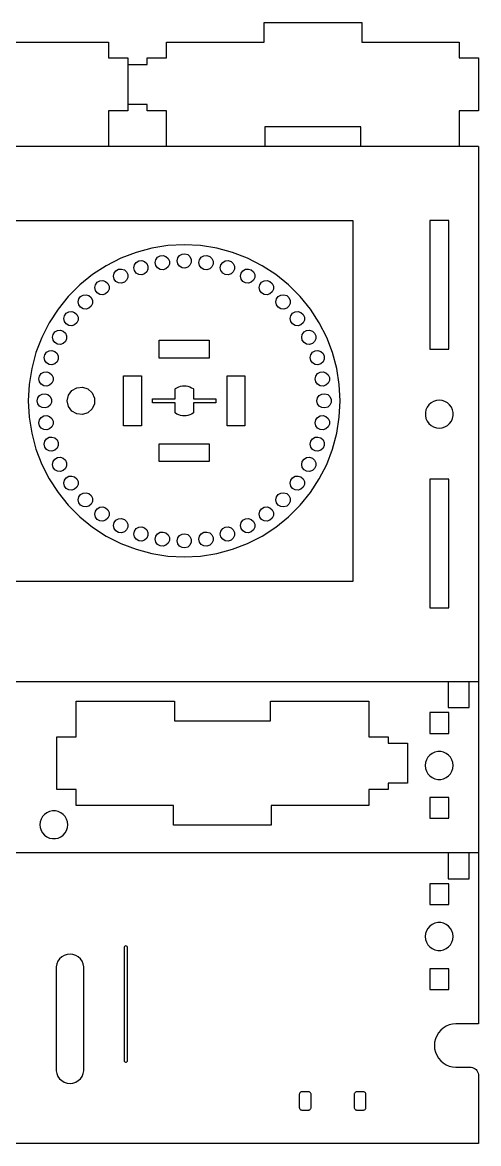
# Model space of a CAD drawing. Header units: millimetres. Extents: x 2644 to 3005, y 284 to 641.
# Drawn here: x 2751.2 to 2821.8, y 467.2 to 640.5 of the extents above; entities that cross this region are included whole.
import ezdxf

# ---------------------------------------------------------------- set-up
doc = ezdxf.new("R2010")
doc.units = ezdxf.units.MM
doc.layers.add('图层 01', color=18, linetype='Continuous', true_color=0x000000)

msp = doc.modelspace()

# ---------------------------------------------------------------- linework, layer by layer
at = {"layer": '图层 01', "color": 5, "true_color": 0x0000ff}
for p, q in [((2788.58, 637.48), (2788.58, 640.53)), ((2788.58, 640.53), (2803.69, 640.53)), ((2803.69, 640.53), (2803.69, 637.48)), ((2749.41, 637.48), (2764.5, 637.48)), ((2764.5, 637.48), (2764.5, 635.03)), ((2773.5, 635.03), (2773.5, 637.48)), ((2773.5, 637.48), (2788.58, 637.48)), ((2803.69, 637.48), (2818.78, 637.48)), ((2818.78, 637.48), (2818.78, 635.03)), ((2764.5, 635.03), (2767.5, 635.03)), ((2767.5, 635.03), (2767.5, 626.85)), ((2770.5, 634.03), (2770.5, 635.03)), ((2770.5, 635.03), (2773.5, 635.03)), ((2818.78, 635.03), (2821.78, 635.03)), ((2821.78, 635.03), (2821.78, 626.85)), ((2767.5, 634.03), (2770.5, 634.03)), ((2770.5, 627.85), (2767.5, 627.85)), ((2770.5, 626.85), (2770.5, 627.85)), ((2767.5, 626.85), (2764.5, 626.85)), ((2764.5, 626.85), (2764.5, 621.35)), ((2773.5, 626.85), (2770.5, 626.85)), ((2773.5, 621.35), (2773.5, 626.85)), ((2821.78, 626.85), (2818.78, 626.85)), ((2818.78, 626.85), (2818.78, 621.35)), ((2803.56, 624.4), (2788.71, 624.4)), ((2788.71, 624.4), (2788.71, 621.35)), ((2803.56, 621.35), (2803.56, 624.4)), ((2821.78, 621.35), (2664.94, 621.35)), ((2821.78, 621.35), (2821.78, 538.57)), ((2802.35, 609.87), (2700.33, 609.87)), ((2802.35, 554.15), (2802.35, 609.87)), ((2817.15, 609.92), (2814.23, 609.92)), ((2814.23, 609.92), (2814.23, 590)), ((2817.15, 590), (2817.15, 609.92)), ((2771.2, 605.62), (2768.76, 604.96)), ((2773.7, 606.01), (2771.2, 605.62)), ((2776.22, 606.15), (2773.7, 606.01)), ((2778.74, 606.01), (2776.22, 606.15)), ((2781.24, 605.62), (2778.74, 606.01)), ((2783.68, 604.96), (2781.24, 605.62)), ((2766.4, 604.06), (2764.15, 602.91)), ((2768.76, 604.96), (2766.4, 604.06)), ((2768.52, 603.05), (2768.79, 603.42)), ((2768.79, 603.42), (2769.19, 603.65)), ((2769.19, 603.65), (2769.65, 603.7)), ((2769.65, 603.7), (2770.08, 603.56)), ((2770.08, 603.56), (2770.43, 603.25)), ((2771.72, 603.39), (2771.82, 603.84)), ((2771.82, 602.94), (2771.72, 603.39)), ((2771.82, 603.84), (2772.09, 604.21)), ((2772.09, 604.21), (2772.49, 604.44)), ((2772.49, 604.44), (2772.95, 604.49)), ((2772.95, 604.49), (2773.39, 604.35)), ((2773.39, 604.35), (2773.73, 604.04)), ((2773.73, 604.04), (2773.92, 603.62)), ((2773.92, 603.62), (2773.92, 603.16)), ((2775.11, 603.66), (2775.21, 604.11)), ((2775.21, 603.2), (2775.11, 603.66)), ((2775.21, 604.11), (2775.48, 604.48)), ((2775.48, 604.48), (2775.88, 604.71)), ((2775.88, 604.71), (2776.33, 604.76)), ((2776.33, 604.76), (2776.77, 604.62)), ((2776.77, 604.62), (2777.11, 604.31)), ((2777.11, 604.31), (2777.3, 603.89)), ((2777.3, 603.43), (2777.11, 603)), ((2777.3, 603.89), (2777.3, 603.43)), ((2778.5, 603.39), (2778.59, 603.84)), ((2778.59, 602.94), (2778.5, 603.39)), ((2778.59, 603.84), (2778.86, 604.21)), ((2778.86, 604.21), (2779.26, 604.44)), ((2779.26, 604.44), (2779.72, 604.49)), ((2779.72, 604.49), (2780.16, 604.35)), ((2780.16, 604.35), (2780.5, 604.04)), ((2780.5, 604.04), (2780.69, 603.62)), ((2780.69, 603.62), (2780.69, 603.16)), ((2781.89, 603.05), (2782.17, 603.42)), ((2782.17, 603.42), (2782.56, 603.65)), ((2782.56, 603.65), (2783.02, 603.7)), ((2783.02, 603.7), (2783.46, 603.56)), ((2783.46, 603.56), (2783.8, 603.25)), ((2786.03, 604.06), (2783.68, 604.96)), ((2788.29, 602.91), (2786.03, 604.06)), ((2764.15, 602.91), (2762.03, 601.54)), ((2765.28, 601.3), (2765.38, 601.75)), ((2765.38, 601.75), (2765.65, 602.12)), ((2765.65, 602.12), (2766.05, 602.35)), ((2766.05, 602.35), (2766.51, 602.4)), ((2766.51, 602.4), (2766.95, 602.26)), ((2766.95, 602.26), (2767.29, 601.95)), ((2767.29, 601.95), (2767.48, 601.53)), ((2768.42, 602.6), (2768.52, 603.05)), ((2768.52, 602.15), (2768.42, 602.6)), ((2768.79, 601.77), (2768.52, 602.15)), ((2769.19, 601.54), (2768.79, 601.77)), ((2770.08, 601.64), (2769.65, 601.49)), ((2770.43, 601.94), (2770.08, 601.64)), ((2770.43, 603.25), (2770.61, 602.83)), ((2770.61, 602.37), (2770.43, 601.94)), ((2770.61, 602.83), (2770.61, 602.37)), ((2772.09, 602.57), (2771.82, 602.94)), ((2772.49, 602.34), (2772.09, 602.57)), ((2772.95, 602.29), (2772.49, 602.34)), ((2773.39, 602.43), (2772.95, 602.29)), ((2773.73, 602.74), (2773.39, 602.43)), ((2773.92, 603.16), (2773.73, 602.74)), ((2775.48, 602.83), (2775.21, 603.2)), ((2775.88, 602.6), (2775.48, 602.83)), ((2776.33, 602.55), (2775.88, 602.6)), ((2776.77, 602.7), (2776.33, 602.55)), ((2777.11, 603), (2776.77, 602.7)), ((2778.86, 602.57), (2778.59, 602.94)), ((2779.26, 602.34), (2778.86, 602.57)), ((2779.72, 602.29), (2779.26, 602.34)), ((2780.16, 602.43), (2779.72, 602.29)), ((2780.5, 602.74), (2780.16, 602.43)), ((2780.69, 603.16), (2780.5, 602.74)), ((2781.8, 602.6), (2781.89, 603.05)), ((2781.89, 602.15), (2781.8, 602.6)), ((2782.17, 601.77), (2781.89, 602.15)), ((2782.56, 601.54), (2782.17, 601.77)), ((2783.46, 601.64), (2783.02, 601.49)), ((2783.8, 601.94), (2783.46, 601.64)), ((2783.8, 603.25), (2783.99, 602.83)), ((2783.99, 602.37), (2783.8, 601.94)), ((2783.99, 602.83), (2783.99, 602.37)), ((2784.94, 601.3), (2785.03, 601.75)), ((2785.03, 601.75), (2785.3, 602.12)), ((2785.3, 602.12), (2785.7, 602.35)), ((2785.7, 602.35), (2786.16, 602.4)), ((2786.16, 602.4), (2786.6, 602.26)), ((2786.6, 602.26), (2786.94, 601.95)), ((2786.94, 601.95), (2787.13, 601.53)), ((2790.4, 601.54), (2788.29, 602.91)), ((2760.07, 599.95), (2758.28, 598.16)), ((2762.03, 601.54), (2760.07, 599.95)), ((2762.39, 599.52), (2762.48, 599.97)), ((2762.48, 599.97), (2762.75, 600.35)), ((2762.75, 600.35), (2763.15, 600.58)), ((2763.15, 600.58), (2763.61, 600.62)), ((2763.61, 600.62), (2764.05, 600.48)), ((2764.05, 600.48), (2764.39, 600.17)), ((2764.39, 600.17), (2764.58, 599.75)), ((2765.38, 600.85), (2765.28, 601.3)), ((2765.65, 600.47), (2765.38, 600.85)), ((2766.05, 600.24), (2765.65, 600.47)), ((2766.51, 600.19), (2766.05, 600.24)), ((2766.95, 600.34), (2766.51, 600.19)), ((2767.29, 600.65), (2766.95, 600.34)), ((2767.48, 601.07), (2767.29, 600.65)), ((2767.48, 601.53), (2767.48, 601.07)), ((2769.65, 601.49), (2769.19, 601.54)), ((2783.02, 601.49), (2782.56, 601.54)), ((2785.03, 600.85), (2784.94, 601.3)), ((2785.3, 600.47), (2785.03, 600.85)), ((2785.7, 600.24), (2785.3, 600.47)), ((2786.16, 600.19), (2785.7, 600.24)), ((2786.6, 600.34), (2786.16, 600.19)), ((2786.94, 600.65), (2786.6, 600.34)), ((2787.13, 601.07), (2786.94, 600.65)), ((2787.13, 601.53), (2787.13, 601.07)), ((2787.83, 599.52), (2787.93, 599.97)), ((2787.93, 599.97), (2788.2, 600.35)), ((2788.2, 600.35), (2788.6, 600.58)), ((2788.6, 600.58), (2789.06, 600.62)), ((2789.06, 600.62), (2789.49, 600.48)), ((2789.49, 600.48), (2789.84, 600.17)), ((2789.84, 600.17), (2790.02, 599.75)), ((2792.37, 599.95), (2790.4, 601.54)), ((2794.15, 598.16), (2792.37, 599.95)), ((2758.28, 598.16), (2756.69, 596.2)), ((2759.9, 597.77), (2760.17, 598.14)), ((2760.17, 598.14), (2760.57, 598.37)), ((2760.57, 598.37), (2761.03, 598.42)), ((2761.03, 598.42), (2761.47, 598.28)), ((2761.47, 598.28), (2761.81, 597.97)), ((2762.48, 599.07), (2762.39, 599.52)), ((2762.75, 598.7), (2762.48, 599.07)), ((2763.15, 598.47), (2762.75, 598.7)), ((2763.61, 598.42), (2763.15, 598.47)), ((2764.05, 598.56), (2763.61, 598.42)), ((2764.39, 598.87), (2764.05, 598.56)), ((2764.58, 599.29), (2764.39, 598.87)), ((2764.58, 599.75), (2764.58, 599.29)), ((2787.93, 599.07), (2787.83, 599.52)), ((2788.2, 598.7), (2787.93, 599.07)), ((2788.6, 598.47), (2788.2, 598.7)), ((2789.06, 598.42), (2788.6, 598.47)), ((2789.49, 598.56), (2789.06, 598.42)), ((2789.84, 598.87), (2789.49, 598.56)), ((2790.02, 599.29), (2789.84, 598.87)), ((2790.02, 599.75), (2790.02, 599.29)), ((2790.51, 597.77), (2790.78, 598.14)), ((2790.78, 598.14), (2791.18, 598.37)), ((2791.18, 598.37), (2791.64, 598.42)), ((2791.64, 598.42), (2792.08, 598.28)), ((2792.08, 598.28), (2792.42, 597.97)), ((2795.74, 596.2), (2794.15, 598.16)), ((2759.8, 597.32), (2759.9, 597.77)), ((2759.9, 596.87), (2759.8, 597.32)), ((2760.17, 596.49), (2759.9, 596.87)), ((2760.57, 596.26), (2760.17, 596.49)), ((2761.81, 596.66), (2761.47, 596.36)), ((2761.81, 597.97), (2762, 597.55)), ((2762, 597.09), (2761.81, 596.66)), ((2762, 597.55), (2762, 597.09)), ((2790.42, 597.32), (2790.51, 597.77)), ((2790.51, 596.87), (2790.42, 597.32)), ((2790.78, 596.49), (2790.51, 596.87)), ((2791.18, 596.26), (2790.78, 596.49)), ((2792.42, 596.66), (2792.08, 596.36)), ((2792.42, 597.97), (2792.61, 597.55)), ((2792.61, 597.09), (2792.42, 596.66)), ((2792.61, 597.55), (2792.61, 597.09)), ((2756.69, 596.2), (2755.32, 594.08)), ((2757.6, 594.73), (2757.69, 595.18)), ((2757.69, 594.28), (2757.6, 594.73)), ((2757.69, 595.18), (2757.97, 595.56)), ((2757.97, 595.56), (2758.36, 595.79)), ((2758.36, 595.79), (2758.82, 595.84)), ((2758.82, 595.84), (2759.26, 595.69)), ((2759.26, 595.69), (2759.6, 595.38)), ((2759.6, 595.38), (2759.79, 594.96)), ((2759.79, 594.96), (2759.79, 594.5)), ((2761.03, 596.21), (2760.57, 596.26)), ((2761.47, 596.36), (2761.03, 596.21)), ((2791.64, 596.21), (2791.18, 596.26)), ((2792.08, 596.36), (2791.64, 596.21)), ((2792.62, 594.73), (2792.72, 595.18)), ((2792.72, 594.28), (2792.62, 594.73)), ((2792.72, 595.18), (2792.99, 595.56)), ((2792.99, 595.56), (2793.39, 595.79)), ((2793.39, 595.79), (2793.85, 595.84)), ((2793.85, 595.84), (2794.28, 595.69)), ((2794.28, 595.69), (2794.63, 595.38)), ((2794.63, 595.38), (2794.81, 594.96)), ((2794.81, 594.96), (2794.81, 594.5)), ((2797.12, 594.08), (2795.74, 596.2)), ((2755.32, 594.08), (2754.17, 591.83)), ((2756.59, 592.89), (2757.05, 592.94)), ((2757.05, 592.94), (2757.49, 592.8)), ((2757.97, 593.91), (2757.69, 594.28)), ((2758.36, 593.68), (2757.97, 593.91)), ((2758.82, 593.63), (2758.36, 593.68)), ((2759.26, 593.77), (2758.82, 593.63)), ((2759.6, 594.08), (2759.26, 593.77)), ((2759.79, 594.5), (2759.6, 594.08)), ((2792.99, 593.91), (2792.72, 594.28)), ((2793.39, 593.68), (2792.99, 593.91)), ((2793.85, 593.63), (2793.39, 593.68)), ((2794.28, 593.77), (2793.85, 593.63)), ((2794.63, 594.08), (2794.28, 593.77)), ((2794.81, 594.5), (2794.63, 594.08)), ((2795.16, 592.89), (2795.62, 592.94)), ((2795.62, 592.94), (2796.06, 592.8)), ((2798.27, 591.83), (2797.12, 594.08)), ((2754.17, 591.83), (2753.26, 589.47)), ((2755.82, 591.84), (2755.92, 592.29)), ((2755.92, 591.39), (2755.82, 591.84)), ((2755.92, 592.29), (2756.19, 592.66)), ((2756.19, 591.01), (2755.92, 591.39)), ((2756.19, 592.66), (2756.59, 592.89)), ((2757.49, 592.8), (2757.83, 592.49)), ((2757.83, 592.49), (2758.02, 592.07)), ((2758.02, 591.61), (2757.83, 591.19)), ((2758.02, 592.07), (2758.02, 591.61)), ((2772.34, 588.63), (2772.34, 591.39)), ((2772.34, 591.39), (2780.1, 591.39)), ((2780.1, 591.39), (2780.1, 588.63)), ((2794.4, 591.84), (2794.49, 592.29)), ((2794.49, 591.39), (2794.4, 591.84)), ((2794.49, 592.29), (2794.76, 592.66)), ((2794.76, 591.01), (2794.49, 591.39)), ((2794.76, 592.66), (2795.16, 592.89)), ((2796.06, 592.8), (2796.4, 592.49)), ((2796.4, 592.49), (2796.59, 592.07)), ((2796.59, 591.61), (2796.4, 591.19)), ((2796.59, 592.07), (2796.59, 591.61)), ((2799.17, 589.47), (2798.27, 591.83)), ((2753.26, 589.47), (2752.61, 587.03)), ((2754.62, 589.15), (2754.89, 589.52)), ((2754.89, 589.52), (2755.29, 589.75)), ((2755.29, 589.75), (2755.75, 589.8)), ((2755.75, 589.8), (2756.19, 589.66)), ((2756.59, 590.78), (2756.19, 591.01)), ((2756.19, 589.66), (2756.53, 589.35)), ((2757.05, 590.74), (2756.59, 590.78)), ((2757.49, 590.88), (2757.05, 590.74)), ((2757.83, 591.19), (2757.49, 590.88)), ((2795.16, 590.78), (2794.76, 591.01)), ((2795.62, 590.74), (2795.16, 590.78)), ((2796.06, 590.88), (2795.62, 590.74)), ((2795.79, 589.15), (2796.06, 589.52)), ((2796.4, 591.19), (2796.06, 590.88)), ((2796.06, 589.52), (2796.46, 589.75)), ((2796.46, 589.75), (2796.92, 589.8)), ((2796.92, 589.8), (2797.36, 589.66)), ((2797.36, 589.66), (2797.7, 589.35)), ((2799.83, 587.03), (2799.17, 589.47)), ((2814.23, 590), (2817.15, 590)), ((2754.52, 588.7), (2754.62, 589.15)), ((2754.62, 588.25), (2754.52, 588.7)), ((2754.89, 587.88), (2754.62, 588.25)), ((2755.29, 587.65), (2754.89, 587.88)), ((2756.19, 587.74), (2755.75, 587.6)), ((2756.53, 588.05), (2756.19, 587.74)), ((2756.53, 589.35), (2756.72, 588.93)), ((2756.72, 588.47), (2756.53, 588.05)), ((2756.72, 588.93), (2756.72, 588.47)), ((2780.1, 588.63), (2772.34, 588.63)), ((2795.7, 588.7), (2795.79, 589.15)), ((2795.79, 588.25), (2795.7, 588.7)), ((2796.06, 587.88), (2795.79, 588.25)), ((2796.46, 587.65), (2796.06, 587.88)), ((2797.36, 587.74), (2796.92, 587.6)), ((2797.7, 588.05), (2797.36, 587.74)), ((2797.7, 589.35), (2797.89, 588.93)), ((2797.89, 588.47), (2797.7, 588.05)), ((2797.89, 588.93), (2797.89, 588.47)), ((2752.61, 587.03), (2752.22, 584.53)), ((2753.83, 585.85), (2754.1, 586.22)), ((2754.1, 586.22), (2754.5, 586.45)), ((2754.5, 586.45), (2754.96, 586.5)), ((2754.96, 586.5), (2755.39, 586.36)), ((2755.75, 587.6), (2755.29, 587.65)), ((2755.39, 586.36), (2755.74, 586.05)), ((2755.74, 586.05), (2755.92, 585.63)), ((2796.92, 587.6), (2796.46, 587.65)), ((2796.58, 585.85), (2796.86, 586.22)), ((2796.86, 586.22), (2797.25, 586.45)), ((2797.25, 586.45), (2797.71, 586.5)), ((2797.71, 586.5), (2798.15, 586.36)), ((2798.15, 586.36), (2798.49, 586.05)), ((2798.49, 586.05), (2798.68, 585.63)), ((2800.22, 584.53), (2799.83, 587.03)), ((2752.22, 584.53), (2752.08, 582.01)), ((2753.73, 585.4), (2753.83, 585.85)), ((2753.83, 584.95), (2753.73, 585.4)), ((2754.1, 584.57), (2753.83, 584.95)), ((2754.5, 584.34), (2754.1, 584.57)), ((2754.96, 584.29), (2754.5, 584.34)), ((2755.39, 584.44), (2754.96, 584.29)), ((2755.74, 584.75), (2755.39, 584.44)), ((2755.92, 585.17), (2755.74, 584.75)), ((2755.92, 585.63), (2755.92, 585.17)), ((2766.84, 578.13), (2766.84, 585.89)), ((2766.84, 585.89), (2769.6, 585.89)), ((2769.6, 585.89), (2769.6, 578.13)), ((2775.36, 584.18), (2775.64, 584.27)), ((2775.64, 584.27), (2775.93, 584.32)), ((2775.93, 584.32), (2776.22, 584.34)), ((2776.22, 584.34), (2776.51, 584.32)), ((2776.51, 584.32), (2776.8, 584.27)), ((2776.8, 584.27), (2777.08, 584.18)), ((2782.84, 578.13), (2782.84, 585.89)), ((2782.84, 585.89), (2785.6, 585.89)), ((2785.6, 585.89), (2785.6, 578.13)), ((2796.49, 585.4), (2796.58, 585.85)), ((2796.58, 584.95), (2796.49, 585.4)), ((2796.86, 584.57), (2796.58, 584.95)), ((2797.25, 584.34), (2796.86, 584.57)), ((2797.71, 584.29), (2797.25, 584.34)), ((2798.15, 584.44), (2797.71, 584.29)), ((2798.49, 584.75), (2798.15, 584.44)), ((2798.68, 585.17), (2798.49, 584.75)), ((2798.68, 585.63), (2798.68, 585.17)), ((2800.35, 582.01), (2800.22, 584.53)), ((2753.56, 582.46), (2753.83, 582.83)), ((2753.83, 582.83), (2754.23, 583.06)), ((2754.23, 583.06), (2754.69, 583.11)), ((2754.69, 583.11), (2755.13, 582.97)), ((2755.13, 582.97), (2755.47, 582.66)), ((2755.47, 582.66), (2755.66, 582.24)), ((2774.81, 583.86), (2774.85, 583.9)), ((2774.81, 582.34), (2774.81, 583.86)), ((2774.85, 583.9), (2775.1, 584.05)), ((2775.1, 584.05), (2775.36, 584.18)), ((2777.08, 584.18), (2777.34, 584.05)), ((2777.34, 584.05), (2777.59, 583.9)), ((2777.59, 583.9), (2777.63, 583.86)), ((2777.63, 583.86), (2777.63, 582.34)), ((2796.85, 582.46), (2797.12, 582.83)), ((2797.12, 582.83), (2797.52, 583.06)), ((2797.52, 583.06), (2797.98, 583.11)), ((2797.98, 583.11), (2798.42, 582.97)), ((2798.42, 582.97), (2798.76, 582.66)), ((2798.76, 582.66), (2798.95, 582.24)), ((2752.08, 582.01), (2752.22, 579.49)), ((2753.47, 582.01), (2753.56, 582.46)), ((2753.56, 581.56), (2753.47, 582.01)), ((2753.83, 581.19), (2753.56, 581.56)), ((2754.23, 580.96), (2753.83, 581.19)), ((2754.69, 580.91), (2754.23, 580.96)), ((2755.13, 581.05), (2754.69, 580.91)), ((2755.47, 581.36), (2755.13, 581.05)), ((2755.66, 581.78), (2755.47, 581.36)), ((2755.66, 582.24), (2755.66, 581.78)), ((2771.31, 581.68), (2771.31, 582.34)), ((2771.31, 582.34), (2774.81, 582.34)), ((2774.81, 581.68), (2771.31, 581.68)), ((2774.81, 580.16), (2774.81, 581.68)), ((2777.63, 582.34), (2781.13, 582.34)), ((2781.13, 581.68), (2777.63, 581.68)), ((2777.63, 581.68), (2777.63, 580.16)), ((2781.13, 582.34), (2781.13, 581.68)), ((2796.76, 582.01), (2796.85, 582.46)), ((2796.85, 581.56), (2796.76, 582.01)), ((2797.12, 581.19), (2796.85, 581.56)), ((2797.52, 580.96), (2797.12, 581.19)), ((2797.98, 580.91), (2797.52, 580.96)), ((2798.42, 581.05), (2797.98, 580.91)), ((2798.76, 581.36), (2798.42, 581.05)), ((2798.95, 581.78), (2798.76, 581.36)), ((2798.95, 582.24), (2798.95, 581.78)), ((2800.22, 579.49), (2800.35, 582.01)), ((2813.82, 581.04), (2813.63, 580.63)), ((2814.08, 581.41), (2813.82, 581.04)), ((2814.42, 581.71), (2814.08, 581.41)), ((2814.81, 581.93), (2814.42, 581.71)), ((2815.24, 582.07), (2814.81, 581.93)), ((2815.69, 582.12), (2815.24, 582.07)), ((2816.14, 582.07), (2815.69, 582.12)), ((2816.57, 581.93), (2816.14, 582.07)), ((2816.96, 581.71), (2816.57, 581.93)), ((2817.29, 581.41), (2816.96, 581.71)), ((2817.56, 581.04), (2817.29, 581.41)), ((2817.74, 580.63), (2817.56, 581.04)), ((2752.22, 579.49), (2752.61, 576.99)), ((2753.73, 578.62), (2753.83, 579.08)), ((2753.83, 579.08), (2754.1, 579.45)), ((2754.1, 579.45), (2754.5, 579.68)), ((2754.5, 579.68), (2754.96, 579.73)), ((2754.96, 579.73), (2755.39, 579.58)), ((2755.39, 579.58), (2755.74, 579.28)), ((2755.74, 579.28), (2755.92, 578.85)), ((2774.85, 580.13), (2774.81, 580.16)), ((2775.1, 579.97), (2774.85, 580.13)), ((2775.36, 579.84), (2775.1, 579.97)), ((2775.64, 579.75), (2775.36, 579.84)), ((2775.93, 579.7), (2775.64, 579.75)), ((2776.22, 579.68), (2775.93, 579.7)), ((2776.51, 579.7), (2776.22, 579.68)), ((2776.8, 579.75), (2776.51, 579.7)), ((2777.08, 579.84), (2776.8, 579.75)), ((2777.34, 579.97), (2777.08, 579.84)), ((2777.59, 580.13), (2777.34, 579.97)), ((2777.63, 580.16), (2777.59, 580.13)), ((2796.49, 578.62), (2796.58, 579.08)), ((2796.58, 579.08), (2796.86, 579.45)), ((2796.86, 579.45), (2797.25, 579.68)), ((2797.25, 579.68), (2797.71, 579.73)), ((2797.71, 579.73), (2798.15, 579.58)), ((2798.15, 579.58), (2798.49, 579.28)), ((2798.49, 579.28), (2798.68, 578.85)), ((2799.83, 576.99), (2800.22, 579.49)), ((2813.63, 580.63), (2813.54, 580.19)), ((2813.54, 580.19), (2813.54, 579.73)), ((2813.54, 579.73), (2813.63, 579.29)), ((2813.63, 579.29), (2813.82, 578.88)), ((2817.56, 578.88), (2817.74, 579.29)), ((2817.84, 580.19), (2817.74, 580.63)), ((2817.74, 579.29), (2817.84, 579.73)), ((2817.84, 579.73), (2817.84, 580.19)), ((2753.83, 578.17), (2753.73, 578.62)), ((2754.1, 577.8), (2753.83, 578.17)), ((2754.5, 577.57), (2754.1, 577.8)), ((2754.96, 577.52), (2754.5, 577.57)), ((2755.39, 577.66), (2754.96, 577.52)), ((2755.74, 577.97), (2755.39, 577.66)), ((2755.92, 578.39), (2755.74, 577.97)), ((2755.92, 578.85), (2755.92, 578.39)), ((2769.6, 578.13), (2766.84, 578.13)), ((2785.6, 578.13), (2782.84, 578.13)), ((2796.58, 578.17), (2796.49, 578.62)), ((2796.86, 577.8), (2796.58, 578.17)), ((2797.25, 577.57), (2796.86, 577.8)), ((2797.71, 577.52), (2797.25, 577.57)), ((2798.15, 577.66), (2797.71, 577.52)), ((2798.49, 577.97), (2798.15, 577.66)), ((2798.68, 578.39), (2798.49, 577.97)), ((2798.68, 578.85), (2798.68, 578.39)), ((2813.82, 578.88), (2814.08, 578.52)), ((2814.08, 578.52), (2814.42, 578.21)), ((2814.42, 578.21), (2814.81, 577.99)), ((2814.81, 577.99), (2815.24, 577.85)), ((2815.24, 577.85), (2815.69, 577.8)), ((2815.69, 577.8), (2816.14, 577.85)), ((2816.14, 577.85), (2816.57, 577.99)), ((2816.57, 577.99), (2816.96, 578.21)), ((2816.96, 578.21), (2817.29, 578.52)), ((2817.29, 578.52), (2817.56, 578.88)), ((2752.61, 576.99), (2753.26, 574.55)), ((2754.52, 575.32), (2754.62, 575.77)), ((2754.62, 575.77), (2754.89, 576.15)), ((2754.89, 576.15), (2755.29, 576.38)), ((2755.29, 576.38), (2755.75, 576.42)), ((2755.75, 576.42), (2756.19, 576.28)), ((2756.19, 576.28), (2756.53, 575.97)), ((2756.53, 575.97), (2756.72, 575.55)), ((2795.7, 575.32), (2795.79, 575.77)), ((2795.79, 575.77), (2796.06, 576.15)), ((2796.06, 576.15), (2796.46, 576.38)), ((2796.46, 576.38), (2796.92, 576.42)), ((2796.92, 576.42), (2797.36, 576.28)), ((2797.36, 576.28), (2797.7, 575.97)), ((2797.7, 575.97), (2797.89, 575.55)), ((2799.17, 574.55), (2799.83, 576.99)), ((2753.26, 574.55), (2754.17, 572.19)), ((2754.62, 574.87), (2754.52, 575.32)), ((2754.89, 574.5), (2754.62, 574.87)), ((2755.29, 574.27), (2754.89, 574.5)), ((2755.75, 574.22), (2755.29, 574.27)), ((2756.19, 574.36), (2755.75, 574.22)), ((2756.53, 574.67), (2756.19, 574.36)), ((2756.72, 575.09), (2756.53, 574.67)), ((2756.72, 575.55), (2756.72, 575.09)), ((2772.34, 572.63), (2772.34, 575.39)), ((2772.34, 575.39), (2780.1, 575.39)), ((2780.1, 575.39), (2780.1, 572.63)), ((2795.79, 574.87), (2795.7, 575.32)), ((2796.06, 574.5), (2795.79, 574.87)), ((2796.46, 574.27), (2796.06, 574.5)), ((2796.92, 574.22), (2796.46, 574.27)), ((2797.36, 574.36), (2796.92, 574.22)), ((2797.7, 574.67), (2797.36, 574.36)), ((2797.89, 575.09), (2797.7, 574.67)), ((2797.89, 575.55), (2797.89, 575.09)), ((2798.27, 572.19), (2799.17, 574.55)), ((2754.17, 572.19), (2755.32, 569.94)), ((2755.82, 572.18), (2755.92, 572.63)), ((2755.92, 571.73), (2755.82, 572.18)), ((2755.92, 572.63), (2756.19, 573.01)), ((2756.19, 573.01), (2756.59, 573.24)), ((2756.59, 573.24), (2757.05, 573.29)), ((2757.05, 573.29), (2757.49, 573.14)), ((2757.49, 573.14), (2757.83, 572.84)), ((2757.83, 572.84), (2758.02, 572.41)), ((2758.02, 572.41), (2758.02, 571.95)), ((2780.1, 572.63), (2772.34, 572.63)), ((2794.4, 572.18), (2794.49, 572.63)), ((2794.49, 571.73), (2794.4, 572.18)), ((2794.49, 572.63), (2794.76, 573.01)), ((2794.76, 573.01), (2795.16, 573.24)), ((2795.16, 573.24), (2795.62, 573.29)), ((2795.62, 573.29), (2796.06, 573.14)), ((2796.06, 573.14), (2796.4, 572.84)), ((2796.4, 572.84), (2796.59, 572.41)), ((2796.59, 572.41), (2796.59, 571.95)), ((2797.12, 569.94), (2798.27, 572.19)), ((2756.19, 571.36), (2755.92, 571.73)), ((2756.59, 571.13), (2756.19, 571.36)), ((2757.05, 571.08), (2756.59, 571.13)), ((2757.49, 571.22), (2757.05, 571.08)), ((2757.83, 571.53), (2757.49, 571.22)), ((2758.02, 571.95), (2757.83, 571.53)), ((2794.76, 571.36), (2794.49, 571.73)), ((2795.16, 571.13), (2794.76, 571.36)), ((2795.62, 571.08), (2795.16, 571.13)), ((2796.06, 571.22), (2795.62, 571.08)), ((2796.4, 571.53), (2796.06, 571.22)), ((2796.59, 571.95), (2796.4, 571.53)), ((2755.32, 569.94), (2756.69, 567.82)), ((2757.6, 569.29), (2757.69, 569.74)), ((2757.69, 568.84), (2757.6, 569.29)), ((2757.69, 569.74), (2757.97, 570.11)), ((2757.97, 568.46), (2757.69, 568.84)), ((2757.97, 570.11), (2758.36, 570.34)), ((2758.36, 570.34), (2758.82, 570.39)), ((2758.82, 570.39), (2759.26, 570.25)), ((2759.26, 570.25), (2759.6, 569.94)), ((2759.6, 569.94), (2759.79, 569.52)), ((2759.79, 569.06), (2759.6, 568.64)), ((2759.79, 569.52), (2759.79, 569.06)), ((2792.62, 569.29), (2792.72, 569.74)), ((2792.72, 568.84), (2792.62, 569.29)), ((2792.72, 569.74), (2792.99, 570.11)), ((2792.99, 568.46), (2792.72, 568.84)), ((2792.99, 570.11), (2793.39, 570.34)), ((2793.39, 570.34), (2793.85, 570.39)), ((2793.85, 570.39), (2794.28, 570.25)), ((2794.28, 570.25), (2794.63, 569.94)), ((2794.63, 569.94), (2794.81, 569.52)), ((2794.81, 569.06), (2794.63, 568.64)), ((2794.81, 569.52), (2794.81, 569.06)), ((2795.74, 567.82), (2797.12, 569.94)), ((2817.15, 569.92), (2814.23, 569.92)), ((2814.23, 569.92), (2814.23, 550)), ((2817.15, 550), (2817.15, 569.92)), ((2756.69, 567.82), (2758.28, 565.86)), ((2758.36, 568.23), (2757.97, 568.46)), ((2758.82, 568.19), (2758.36, 568.23)), ((2759.26, 568.33), (2758.82, 568.19)), ((2759.6, 568.64), (2759.26, 568.33)), ((2759.8, 566.71), (2759.9, 567.16)), ((2759.9, 567.16), (2760.17, 567.53)), ((2760.17, 567.53), (2760.57, 567.76)), ((2760.57, 567.76), (2761.03, 567.81)), ((2761.03, 567.81), (2761.47, 567.66)), ((2761.47, 567.66), (2761.81, 567.36)), ((2761.81, 567.36), (2762, 566.94)), ((2762, 566.94), (2762, 566.47)), ((2790.42, 566.71), (2790.51, 567.16)), ((2790.51, 567.16), (2790.78, 567.53)), ((2790.78, 567.53), (2791.18, 567.76)), ((2791.18, 567.76), (2791.64, 567.81)), ((2791.64, 567.81), (2792.08, 567.66)), ((2792.08, 567.66), (2792.42, 567.36)), ((2792.42, 567.36), (2792.61, 566.94)), ((2792.61, 566.94), (2792.61, 566.47)), ((2793.39, 568.23), (2792.99, 568.46)), ((2793.85, 568.19), (2793.39, 568.23)), ((2794.28, 568.33), (2793.85, 568.19)), ((2794.15, 565.86), (2795.74, 567.82)), ((2794.63, 568.64), (2794.28, 568.33)), ((2758.28, 565.86), (2760.07, 564.07)), ((2759.9, 566.25), (2759.8, 566.71)), ((2760.17, 565.88), (2759.9, 566.25)), ((2760.57, 565.65), (2760.17, 565.88)), ((2761.03, 565.6), (2760.57, 565.65)), ((2761.47, 565.75), (2761.03, 565.6)), ((2761.81, 566.05), (2761.47, 565.75)), ((2762, 566.47), (2761.81, 566.05)), ((2762.48, 564.95), (2762.75, 565.32)), ((2762.75, 565.32), (2763.15, 565.55)), ((2763.15, 565.55), (2763.61, 565.6)), ((2763.61, 565.6), (2764.05, 565.46)), ((2764.05, 565.46), (2764.39, 565.15)), ((2787.93, 564.95), (2788.2, 565.32)), ((2788.2, 565.32), (2788.6, 565.55)), ((2788.6, 565.55), (2789.06, 565.6)), ((2789.06, 565.6), (2789.49, 565.46)), ((2789.49, 565.46), (2789.84, 565.15)), ((2790.51, 566.25), (2790.42, 566.71)), ((2790.78, 565.88), (2790.51, 566.25)), ((2791.18, 565.65), (2790.78, 565.88)), ((2791.64, 565.6), (2791.18, 565.65)), ((2792.08, 565.75), (2791.64, 565.6)), ((2792.42, 566.05), (2792.08, 565.75)), ((2792.37, 564.07), (2794.15, 565.86)), ((2792.61, 566.47), (2792.42, 566.05)), ((2760.07, 564.07), (2762.03, 562.48)), ((2762.39, 564.5), (2762.48, 564.95)), ((2762.48, 564.05), (2762.39, 564.5)), ((2762.75, 563.68), (2762.48, 564.05)), ((2763.15, 563.45), (2762.75, 563.68)), ((2764.05, 563.54), (2763.61, 563.4)), ((2764.39, 563.85), (2764.05, 563.54)), ((2764.39, 565.15), (2764.58, 564.73)), ((2764.58, 564.27), (2764.39, 563.85)), ((2764.58, 564.73), (2764.58, 564.27)), ((2765.38, 563.18), (2765.65, 563.55)), ((2765.65, 563.55), (2766.05, 563.78)), ((2766.05, 563.78), (2766.51, 563.83)), ((2766.51, 563.83), (2766.95, 563.68)), ((2766.95, 563.68), (2767.29, 563.38)), ((2785.03, 563.18), (2785.3, 563.55)), ((2785.3, 563.55), (2785.7, 563.78)), ((2785.7, 563.78), (2786.16, 563.83)), ((2786.16, 563.83), (2786.6, 563.68)), ((2786.6, 563.68), (2786.94, 563.38)), ((2787.83, 564.5), (2787.93, 564.95)), ((2787.93, 564.05), (2787.83, 564.5)), ((2788.2, 563.68), (2787.93, 564.05)), ((2788.6, 563.45), (2788.2, 563.68)), ((2789.49, 563.54), (2789.06, 563.4)), ((2789.84, 563.85), (2789.49, 563.54)), ((2789.84, 565.15), (2790.02, 564.73)), ((2790.02, 564.27), (2789.84, 563.85)), ((2790.02, 564.73), (2790.02, 564.27)), ((2790.4, 562.48), (2792.37, 564.07)), ((2762.03, 562.48), (2764.15, 561.11)), ((2763.61, 563.4), (2763.15, 563.45)), ((2765.28, 562.72), (2765.38, 563.18)), ((2765.38, 562.27), (2765.28, 562.72)), ((2765.65, 561.9), (2765.38, 562.27)), ((2766.05, 561.67), (2765.65, 561.9)), ((2766.95, 561.77), (2766.51, 561.62)), ((2767.29, 562.07), (2766.95, 561.77)), ((2767.29, 563.38), (2767.48, 562.96)), ((2767.48, 562.49), (2767.29, 562.07)), ((2767.48, 562.96), (2767.48, 562.49)), ((2768.42, 561.42), (2768.52, 561.88)), ((2768.52, 561.88), (2768.79, 562.25)), ((2768.79, 562.25), (2769.19, 562.48)), ((2769.19, 562.48), (2769.65, 562.53)), ((2769.65, 562.53), (2770.08, 562.38)), ((2770.08, 562.38), (2770.43, 562.08)), ((2770.43, 562.08), (2770.61, 561.66)), ((2772.49, 561.69), (2772.95, 561.73)), ((2772.95, 561.73), (2773.39, 561.59)), ((2779.26, 561.69), (2779.72, 561.73)), ((2779.72, 561.73), (2780.16, 561.59)), ((2781.8, 561.42), (2781.89, 561.88)), ((2781.89, 561.88), (2782.17, 562.25)), ((2782.17, 562.25), (2782.56, 562.48)), ((2782.56, 562.48), (2783.02, 562.53)), ((2783.02, 562.53), (2783.46, 562.38)), ((2783.46, 562.38), (2783.8, 562.08)), ((2783.8, 562.08), (2783.99, 561.66)), ((2784.94, 562.72), (2785.03, 563.18)), ((2785.03, 562.27), (2784.94, 562.72)), ((2785.3, 561.9), (2785.03, 562.27)), ((2785.7, 561.67), (2785.3, 561.9)), ((2786.6, 561.77), (2786.16, 561.62)), ((2786.94, 562.07), (2786.6, 561.77)), ((2786.94, 563.38), (2787.13, 562.96)), ((2787.13, 562.49), (2786.94, 562.07)), ((2787.13, 562.96), (2787.13, 562.49)), ((2788.29, 561.11), (2790.4, 562.48)), ((2789.06, 563.4), (2788.6, 563.45)), ((2764.15, 561.11), (2766.4, 559.96)), ((2766.51, 561.62), (2766.05, 561.67)), ((2768.52, 560.97), (2768.42, 561.42)), ((2768.79, 560.6), (2768.52, 560.97)), ((2769.19, 560.37), (2768.79, 560.6)), ((2769.65, 560.32), (2769.19, 560.37)), ((2770.08, 560.47), (2769.65, 560.32)), ((2770.43, 560.77), (2770.08, 560.47)), ((2770.61, 561.19), (2770.43, 560.77)), ((2770.61, 561.66), (2770.61, 561.19)), ((2771.72, 560.63), (2771.82, 561.08)), ((2771.82, 560.18), (2771.72, 560.63)), ((2771.82, 561.08), (2772.09, 561.46)), ((2772.09, 559.81), (2771.82, 560.18)), ((2772.09, 561.46), (2772.49, 561.69)), ((2773.39, 561.59), (2773.73, 561.28)), ((2773.73, 561.28), (2773.92, 560.86)), ((2773.92, 560.4), (2773.73, 559.98)), ((2773.92, 560.86), (2773.92, 560.4)), ((2775.11, 560.37), (2775.21, 560.82)), ((2775.21, 559.91), (2775.11, 560.37)), ((2775.21, 560.82), (2775.48, 561.19)), ((2775.48, 561.19), (2775.88, 561.42)), ((2775.88, 561.42), (2776.33, 561.47)), ((2776.33, 561.47), (2776.77, 561.33)), ((2776.77, 561.33), (2777.11, 561.02)), ((2777.11, 561.02), (2777.3, 560.6)), ((2777.3, 560.14), (2777.11, 559.71)), ((2777.3, 560.6), (2777.3, 560.14)), ((2778.5, 560.63), (2778.59, 561.08)), ((2778.59, 560.18), (2778.5, 560.63)), ((2778.59, 561.08), (2778.86, 561.46)), ((2778.86, 559.81), (2778.59, 560.18)), ((2778.86, 561.46), (2779.26, 561.69)), ((2780.16, 561.59), (2780.5, 561.28)), ((2780.5, 561.28), (2780.69, 560.86)), ((2780.69, 560.4), (2780.5, 559.98)), ((2780.69, 560.86), (2780.69, 560.4)), ((2781.89, 560.97), (2781.8, 561.42)), ((2782.17, 560.6), (2781.89, 560.97)), ((2782.56, 560.37), (2782.17, 560.6)), ((2783.02, 560.32), (2782.56, 560.37)), ((2783.46, 560.47), (2783.02, 560.32)), ((2783.8, 560.77), (2783.46, 560.47)), ((2783.99, 561.19), (2783.8, 560.77)), ((2783.99, 561.66), (2783.99, 561.19)), ((2786.16, 561.62), (2785.7, 561.67)), ((2786.03, 559.96), (2788.29, 561.11)), ((2766.4, 559.96), (2768.76, 559.06)), ((2768.76, 559.06), (2771.2, 558.4)), ((2771.2, 558.4), (2773.7, 558.01)), ((2772.49, 559.58), (2772.09, 559.81)), ((2772.95, 559.53), (2772.49, 559.58)), ((2773.39, 559.67), (2772.95, 559.53)), ((2773.73, 559.98), (2773.39, 559.67)), ((2775.48, 559.54), (2775.21, 559.91)), ((2775.88, 559.31), (2775.48, 559.54)), ((2776.33, 559.26), (2775.88, 559.31)), ((2776.77, 559.41), (2776.33, 559.26)), ((2777.11, 559.71), (2776.77, 559.41)), ((2778.74, 558.01), (2781.24, 558.4)), ((2779.26, 559.58), (2778.86, 559.81)), ((2779.72, 559.53), (2779.26, 559.58)), ((2780.16, 559.67), (2779.72, 559.53)), ((2780.5, 559.98), (2780.16, 559.67)), ((2781.24, 558.4), (2783.68, 559.06)), ((2783.68, 559.06), (2786.03, 559.96)), ((2773.7, 558.01), (2776.22, 557.88)), ((2776.22, 557.88), (2778.74, 558.01)), ((2700.33, 554.15), (2802.35, 554.15)), ((2814.23, 550), (2817.15, 550)), ((2821.78, 538.57), (2673.81, 538.57)), ((2817.08, 538.57), (2817.08, 534.57)), ((2820.3, 534.57), (2820.3, 538.57)), ((2821.78, 538.57), (2821.78, 512.11)), ((2759.5, 530.07), (2759.5, 535.57)), ((2759.5, 535.57), (2774.71, 535.57)), ((2774.71, 535.57), (2774.71, 532.52)), ((2789.57, 532.52), (2789.57, 535.57)), ((2789.57, 535.57), (2804.78, 535.57)), ((2804.78, 535.57), (2804.78, 530.07)), ((2817.08, 534.57), (2820.3, 534.57)), ((2774.71, 532.52), (2789.57, 532.52)), ((2817.15, 533.8), (2814.23, 533.8)), ((2814.23, 533.8), (2814.23, 530.59)), ((2817.15, 530.59), (2817.15, 533.8)), ((2814.23, 530.59), (2817.15, 530.59)), ((2756.5, 521.89), (2756.5, 530.07)), ((2756.5, 530.07), (2759.5, 530.07)), ((2804.78, 530.07), (2807.78, 530.07)), ((2807.78, 530.07), (2807.78, 529.07)), ((2807.78, 529.07), (2810.78, 529.07)), ((2810.78, 529.07), (2810.78, 522.89)), ((2814.24, 527.23), (2813.94, 526.9)), ((2814.61, 527.5), (2814.24, 527.23)), ((2815.02, 527.68), (2814.61, 527.5)), ((2815.46, 527.77), (2815.02, 527.68)), ((2815.91, 527.77), (2815.46, 527.77)), ((2816.36, 527.68), (2815.91, 527.77)), ((2816.77, 527.5), (2816.36, 527.68)), ((2817.13, 527.23), (2816.77, 527.5)), ((2817.44, 526.9), (2817.13, 527.23)), ((2813.58, 526.08), (2813.53, 525.63)), ((2813.53, 525.63), (2813.58, 525.18)), ((2813.72, 526.51), (2813.58, 526.08)), ((2813.94, 526.9), (2813.72, 526.51)), ((2817.66, 526.51), (2817.44, 526.9)), ((2817.8, 526.08), (2817.66, 526.51)), ((2817.85, 525.63), (2817.8, 526.08)), ((2817.8, 525.18), (2817.85, 525.63)), ((2813.58, 525.18), (2813.72, 524.75)), ((2813.72, 524.75), (2813.94, 524.36)), ((2813.94, 524.36), (2814.24, 524.02)), ((2814.24, 524.02), (2814.61, 523.76)), ((2814.61, 523.76), (2815.02, 523.57)), ((2816.36, 523.57), (2816.77, 523.76)), ((2816.77, 523.76), (2817.13, 524.02)), ((2817.13, 524.02), (2817.44, 524.36)), ((2817.44, 524.36), (2817.66, 524.75)), ((2817.66, 524.75), (2817.8, 525.18)), ((2759.5, 521.89), (2756.5, 521.89)), ((2759.5, 519.44), (2759.5, 521.89)), ((2807.78, 521.89), (2804.78, 521.89)), ((2804.78, 521.89), (2804.78, 519.44)), ((2810.78, 522.89), (2807.78, 522.89)), ((2807.78, 522.89), (2807.78, 521.89)), ((2815.02, 523.57), (2815.46, 523.48)), ((2815.46, 523.48), (2815.91, 523.48)), ((2815.91, 523.48), (2816.36, 523.57)), ((2817.15, 520.66), (2814.23, 520.66)), ((2814.23, 520.66), (2814.23, 517.46)), ((2817.15, 517.46), (2817.15, 520.66)), ((2755.38, 518.51), (2754.97, 518.32)), ((2755.82, 518.6), (2755.38, 518.51)), ((2756.27, 518.6), (2755.82, 518.6)), ((2756.72, 518.51), (2756.27, 518.6)), ((2757.13, 518.32), (2756.72, 518.51)), ((2774.58, 519.44), (2759.5, 519.44)), ((2774.58, 516.39), (2774.58, 519.44)), ((2804.78, 519.44), (2789.7, 519.44)), ((2789.7, 519.44), (2789.7, 516.39)), ((2753.94, 516.9), (2753.89, 516.45)), ((2754.08, 517.33), (2753.94, 516.9)), ((2754.3, 517.72), (2754.08, 517.33)), ((2754.6, 518.06), (2754.3, 517.72)), ((2754.97, 518.32), (2754.6, 518.06)), ((2757.49, 518.06), (2757.13, 518.32)), ((2757.8, 517.72), (2757.49, 518.06)), ((2758.02, 517.33), (2757.8, 517.72)), ((2758.16, 516.9), (2758.02, 517.33)), ((2758.21, 516.45), (2758.16, 516.9)), ((2814.23, 517.46), (2817.15, 517.46)), ((2753.89, 516.45), (2753.94, 516.01)), ((2753.94, 516.01), (2754.08, 515.58)), ((2754.08, 515.58), (2754.3, 515.19)), ((2754.3, 515.19), (2754.6, 514.85)), ((2757.49, 514.85), (2757.8, 515.19)), ((2757.8, 515.19), (2758.02, 515.58)), ((2758.02, 515.58), (2758.16, 516.01)), ((2758.16, 516.01), (2758.21, 516.45)), ((2789.7, 516.39), (2774.58, 516.39)), ((2754.6, 514.85), (2754.97, 514.58)), ((2754.97, 514.58), (2755.38, 514.4)), ((2755.38, 514.4), (2755.82, 514.31)), ((2755.82, 514.31), (2756.27, 514.31)), ((2756.27, 514.31), (2756.72, 514.4)), ((2756.72, 514.4), (2757.13, 514.58)), ((2757.13, 514.58), (2757.49, 514.85)), ((2821.78, 512.11), (2673.81, 512.11)), ((2817.08, 512.11), (2817.08, 508.11)), ((2820.3, 508.11), (2820.3, 512.11)), ((2821.78, 512.11), (2821.78, 485.66)), ((2817.08, 508.11), (2820.3, 508.11)), ((2817.15, 507.34), (2814.23, 507.34)), ((2814.23, 507.34), (2814.23, 504.14)), ((2817.15, 504.14), (2817.15, 507.34)), ((2814.23, 504.14), (2817.15, 504.14)), ((2815.02, 501.23), (2814.61, 501.04)), ((2815.46, 501.32), (2815.02, 501.23)), ((2815.91, 501.32), (2815.46, 501.32)), ((2816.36, 501.23), (2815.91, 501.32)), ((2816.77, 501.04), (2816.36, 501.23)), ((2813.58, 499.62), (2813.53, 499.17)), ((2813.72, 500.05), (2813.58, 499.62)), ((2813.94, 500.44), (2813.72, 500.05)), ((2814.24, 500.78), (2813.94, 500.44)), ((2814.61, 501.04), (2814.24, 500.78)), ((2817.13, 500.78), (2816.77, 501.04)), ((2817.44, 500.44), (2817.13, 500.78)), ((2817.66, 500.05), (2817.44, 500.44)), ((2817.8, 499.62), (2817.66, 500.05)), ((2817.85, 499.17), (2817.8, 499.62)), ((2766.97, 497.62), (2766.91, 497.52)), ((2767.06, 497.69), (2766.97, 497.62)), ((2767.18, 497.72), (2767.06, 497.69)), ((2767.29, 497.69), (2767.18, 497.72)), ((2767.38, 497.62), (2767.29, 497.69)), ((2767.44, 497.52), (2767.38, 497.62)), ((2813.53, 499.17), (2813.58, 498.72)), ((2813.58, 498.72), (2813.72, 498.29)), ((2813.72, 498.29), (2813.94, 497.9)), ((2813.94, 497.9), (2814.24, 497.57)), ((2817.13, 497.57), (2817.44, 497.9)), ((2817.44, 497.9), (2817.66, 498.29)), ((2817.66, 498.29), (2817.8, 498.72)), ((2817.8, 498.72), (2817.85, 499.17)), ((2757.27, 496.04), (2756.94, 495.73)), ((2757.66, 496.26), (2757.27, 496.04)), ((2758.09, 496.4), (2757.66, 496.26)), ((2758.54, 496.45), (2758.09, 496.4)), ((2758.99, 496.4), (2758.54, 496.45)), ((2759.42, 496.26), (2758.99, 496.4)), ((2759.81, 496.04), (2759.42, 496.26)), ((2760.14, 495.73), (2759.81, 496.04)), ((2766.91, 497.52), (2766.9, 497.4)), ((2766.9, 497.4), (2766.9, 479.99)), ((2767.45, 497.4), (2767.44, 497.52)), ((2767.45, 479.99), (2767.45, 497.4)), ((2814.24, 497.57), (2814.61, 497.3)), ((2814.61, 497.3), (2815.02, 497.12)), ((2815.02, 497.12), (2815.46, 497.02)), ((2815.46, 497.02), (2815.91, 497.02)), ((2815.91, 497.02), (2816.36, 497.12)), ((2816.36, 497.12), (2816.77, 497.3)), ((2816.77, 497.3), (2817.13, 497.57)), ((2756.49, 494.96), (2756.39, 494.51)), ((2756.39, 494.51), (2756.39, 478.41)), ((2756.67, 495.37), (2756.49, 494.96)), ((2756.94, 495.73), (2756.67, 495.37)), ((2760.41, 495.37), (2760.14, 495.73)), ((2760.59, 494.96), (2760.41, 495.37)), ((2760.69, 494.51), (2760.59, 494.96)), ((2760.69, 478.41), (2760.69, 494.51)), ((2817.15, 494.2), (2814.23, 494.2)), ((2814.23, 494.2), (2814.23, 491)), ((2817.15, 491), (2817.15, 494.2)), ((2814.23, 491), (2817.15, 491)), ((2817.23, 485.5), (2816.75, 485.3)), ((2817.74, 485.62), (2817.23, 485.5)), ((2818.27, 485.66), (2817.74, 485.62)), ((2821.78, 485.66), (2818.27, 485.66)), ((2815.29, 483.84), (2815.09, 483.35)), ((2815.57, 484.28), (2815.29, 483.84)), ((2815.91, 484.68), (2815.57, 484.28)), ((2816.3, 485.02), (2815.91, 484.68)), ((2816.75, 485.3), (2816.3, 485.02)), ((2814.97, 482.85), (2814.93, 482.32)), ((2814.93, 482.32), (2814.97, 481.8)), ((2815.09, 483.35), (2814.97, 482.85)), ((2814.97, 481.8), (2815.09, 481.29)), ((2815.09, 481.29), (2815.29, 480.81)), ((2815.29, 480.81), (2815.57, 480.36)), ((2815.57, 480.36), (2815.91, 479.97)), ((2766.9, 479.99), (2766.94, 479.88)), ((2766.94, 479.88), (2767.01, 479.79)), ((2767.01, 479.79), (2767.12, 479.75)), ((2767.12, 479.75), (2767.23, 479.75)), ((2767.23, 479.75), (2767.34, 479.79)), ((2767.34, 479.79), (2767.42, 479.88)), ((2767.42, 479.88), (2767.45, 479.99)), ((2815.91, 479.97), (2816.3, 479.63)), ((2816.3, 479.63), (2816.75, 479.35)), ((2816.75, 479.35), (2817.23, 479.15)), ((2817.23, 479.15), (2817.74, 479.03)), ((2817.74, 479.03), (2818.27, 478.99)), ((2818.27, 478.99), (2820.44, 478.99)), ((2820.44, 478.99), (2820.65, 478.97)), ((2820.65, 478.97), (2820.85, 478.92)), ((2820.85, 478.92), (2821.05, 478.84)), ((2821.05, 478.84), (2821.23, 478.73)), ((2821.23, 478.73), (2821.39, 478.6)), ((2821.39, 478.6), (2821.52, 478.44)), ((2756.39, 478.41), (2756.49, 477.97)), ((2756.49, 477.97), (2756.67, 477.55)), ((2756.67, 477.55), (2756.94, 477.19)), ((2756.94, 477.19), (2757.27, 476.89)), ((2757.27, 476.89), (2757.66, 476.66)), ((2759.42, 476.66), (2759.81, 476.89)), ((2759.81, 476.89), (2760.14, 477.19)), ((2760.14, 477.19), (2760.41, 477.55)), ((2760.41, 477.55), (2760.59, 477.97)), ((2760.59, 477.97), (2760.69, 478.41)), ((2821.52, 478.44), (2821.63, 478.26)), ((2821.63, 478.26), (2821.71, 478.06)), ((2821.71, 478.06), (2821.76, 477.86)), ((2821.76, 477.86), (2821.78, 477.65)), ((2821.78, 477.65), (2821.78, 467.16)), ((2757.66, 476.66), (2758.09, 476.52)), ((2758.09, 476.52), (2758.54, 476.47)), ((2758.54, 476.47), (2758.99, 476.52)), ((2758.99, 476.52), (2759.42, 476.66)), ((2794.16, 475.05), (2794.11, 474.99)), ((2794.23, 475.1), (2794.16, 475.05)), ((2794.31, 475.14), (2794.23, 475.1)), ((2794.4, 475.16), (2794.31, 475.14)), ((2795.48, 475.16), (2794.4, 475.16)), ((2795.57, 475.14), (2795.48, 475.16)), ((2795.64, 475.1), (2795.57, 475.14)), ((2795.71, 475.05), (2795.64, 475.1)), ((2795.77, 474.99), (2795.71, 475.05)), ((2802.66, 475.05), (2802.61, 474.99)), ((2802.73, 475.1), (2802.66, 475.05)), ((2802.81, 475.14), (2802.73, 475.1)), ((2802.9, 475.16), (2802.81, 475.14)), ((2803.98, 475.16), (2802.9, 475.16)), ((2804.07, 475.14), (2803.98, 475.16)), ((2804.14, 475.1), (2804.07, 475.14)), ((2804.21, 475.05), (2804.14, 475.1)), ((2804.27, 474.99), (2804.21, 475.05)), ((2794.04, 474.83), (2794.03, 474.74)), ((2794.03, 474.74), (2794.03, 472.75)), ((2794.06, 474.92), (2794.04, 474.83)), ((2794.11, 474.99), (2794.06, 474.92)), ((2795.81, 474.92), (2795.77, 474.99)), ((2795.84, 474.83), (2795.81, 474.92)), ((2795.85, 474.74), (2795.84, 474.83)), ((2795.85, 472.75), (2795.85, 474.74)), ((2802.54, 474.83), (2802.53, 474.74)), ((2802.53, 474.74), (2802.53, 472.75)), ((2802.56, 474.92), (2802.54, 474.83)), ((2802.61, 474.99), (2802.56, 474.92)), ((2804.31, 474.92), (2804.27, 474.99)), ((2804.34, 474.83), (2804.31, 474.92)), ((2804.35, 474.74), (2804.34, 474.83)), ((2804.35, 472.75), (2804.35, 474.74)), ((2794.03, 472.75), (2794.04, 472.66)), ((2794.04, 472.66), (2794.06, 472.58)), ((2794.06, 472.58), (2794.11, 472.51)), ((2794.11, 472.51), (2794.16, 472.44)), ((2794.16, 472.44), (2794.23, 472.39)), ((2794.23, 472.39), (2794.31, 472.36)), ((2794.31, 472.36), (2794.4, 472.34)), ((2794.4, 472.34), (2795.48, 472.34)), ((2795.48, 472.34), (2795.57, 472.36)), ((2795.57, 472.36), (2795.64, 472.39)), ((2795.64, 472.39), (2795.71, 472.44)), ((2795.71, 472.44), (2795.77, 472.51)), ((2795.77, 472.51), (2795.81, 472.58)), ((2795.81, 472.58), (2795.84, 472.66)), ((2795.84, 472.66), (2795.85, 472.75)), ((2802.53, 472.75), (2802.54, 472.66)), ((2802.54, 472.66), (2802.56, 472.58)), ((2802.56, 472.58), (2802.61, 472.51)), ((2802.61, 472.51), (2802.66, 472.44)), ((2802.66, 472.44), (2802.73, 472.39)), ((2802.73, 472.39), (2802.81, 472.36)), ((2802.81, 472.36), (2802.9, 472.34)), ((2802.9, 472.34), (2803.98, 472.34)), ((2803.98, 472.34), (2804.07, 472.36)), ((2804.07, 472.36), (2804.14, 472.39)), ((2804.14, 472.39), (2804.21, 472.44)), ((2804.21, 472.44), (2804.27, 472.51)), ((2804.27, 472.51), (2804.31, 472.58)), ((2804.31, 472.58), (2804.34, 472.66)), ((2804.34, 472.66), (2804.35, 472.75)), ((2821.78, 467.16), (2673.81, 467.16))]:
    msp.add_line(p, q, dxfattribs=at)
at = {"layer": '图层 01'}
msp.add_lwpolyline([(2761.31, 583.85), (2761.96, 583.26), (2762.32, 582.45), (2762.32, 581.57), (2761.96, 580.76), (2761.31, 580.17), (2760.46, 579.89), (2759.58, 579.99), (2758.82, 580.43), (2758.3, 581.14), (2758.11, 582.01), (2758.3, 582.88), (2758.82, 583.59), (2759.58, 584.03), (2760.46, 584.13)], close=True, dxfattribs=at)

doc.saveas('drawing.dxf')
